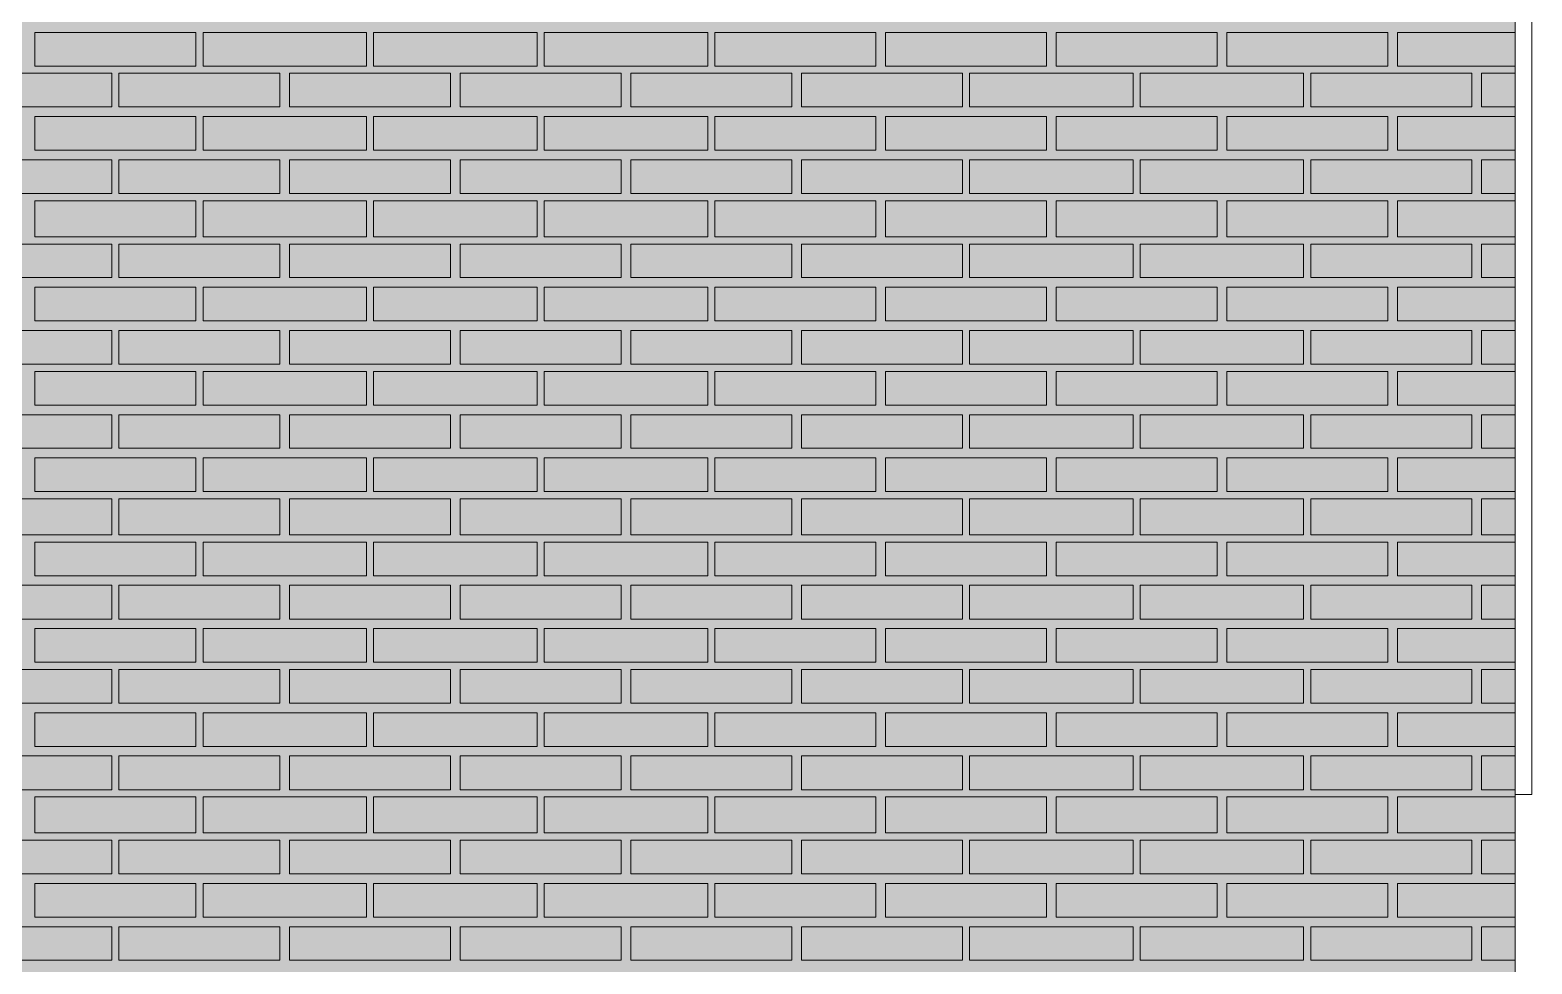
# Model space of a CAD drawing. Header units: millimetres. Extents: x -28928 to 100580, y -22867 to 36490.
# Drawn here: x 79646 to 82291, y 20792 to 22436 of the extents above; entities that cross this region are included whole.
import ezdxf

# ---------------------------------------------------------------- set-up
doc = ezdxf.new("R2010")
doc.units = ezdxf.units.MM
doc.layers.add('PDF _Геометрия', color=7, linetype='Continuous', true_color=0x8f8e8d)
doc.layers.add('PDF _Сплошная заливка', color=7, linetype='Continuous', true_color=0xffffff)

msp = doc.modelspace()

# ---------------------------------------------------------------- hatches: boundary and pattern name
at = {"layer": 'PDF _Сплошная заливка', "true_color": 0xdcd6cf, "transparency": 33554559}
msp.add_hatch(color=254, dxfattribs=at).paths.add_polyline_path([(64868.4, 16343.4), (64868.4, 19592.6), (66268.7, 19592.6), (66268.7, 16343.4), (82239.9, 16343.4), (82239.9, 30089.1), (52662.6, 30089.1), (52662.6, 16343.4), (62173.4, 16343.4), (62173.4, 19592.6), (64271.8, 19592.6), (64271.8, 16343.4)])

# ---------------------------------------------------------------- linework, layer by layer
at = {"layer": 'PDF _Геометрия', "color": 7, "lineweight": 9}
msp.add_lwpolyline([(82261.1, 16343.4), (82261.1, 30089.1), (82261.1, 27986.4), (82290.7, 27986.4), (82290.7, 27910.3), (82290.7, 26636.8), (82290.7, 25363.4), (82290.7, 25287.2), (82261.1, 25287.2), (82261.1, 23789.5), (82290.7, 23789.5), (82290.7, 23713.4), (82290.7, 21166.4), (82290.7, 21090.3), (82261.1, 21090.3), (82261.1, 19592.6)], dxfattribs=at)
at = {"layer": 'PDF _Геометрия', "lineweight": 9}
for points in [[(79938.4, 22431.4), (79938.4, 22372.2), (79654.9, 22372.2), (79654.9, 22431.4)], [(80238.7, 22431.4), (80238.7, 22372.2), (79951.1, 22372.2), (79951.1, 22431.4)], [(80539.1, 22431.4), (80539.1, 22372.2), (80251.4, 22372.2), (80251.4, 22431.4)], [(80839.5, 22431.4), (80839.5, 22372.2), (80551.8, 22372.2), (80551.8, 22431.4)], [(81135.7, 22431.4), (81135.7, 22372.2), (80852.2, 22372.2), (80852.2, 22431.4)], [(81436.1, 22431.4), (81436.1, 22372.2), (81152.6, 22372.2), (81152.6, 22431.4)], [(81736.4, 22431.4), (81736.4, 22372.2), (81453, 22372.2), (81453, 22431.4)], [(82036.8, 22431.4), (82036.8, 22372.2), (81753.4, 22372.2), (81753.4, 22431.4)], [(79790.3, 22300.3), (79646.4, 22300.3), (79502.6, 22300.3), (79502.6, 22359.5), (79646.4, 22359.5), (79790.3, 22359.5)], [(80086.4, 22300.3), (79946.8, 22300.3), (79803, 22300.3), (79803, 22359.5), (79946.8, 22359.5), (80086.4, 22359.5)], [(80386.8, 22300.3), (80247.2, 22300.3), (80103.4, 22300.3), (80103.4, 22359.5), (80247.2, 22359.5), (80386.8, 22359.5)], [(80687.2, 22300.3), (80543.4, 22300.3), (80403.7, 22300.3), (80403.7, 22359.5), (80543.4, 22359.5), (80687.2, 22359.5)], [(80987.6, 22300.3), (80843.7, 22300.3), (80704.1, 22300.3), (80704.1, 22359.5), (80843.7, 22359.5), (80987.6, 22359.5)], [(81288, 22300.3), (81144.1, 22300.3), (81004.5, 22300.3), (81004.5, 22359.5), (81144.1, 22359.5), (81288, 22359.5)], [(81588.4, 22300.3), (81444.5, 22300.3), (81300.7, 22300.3), (81300.7, 22359.5), (81444.5, 22359.5), (81588.4, 22359.5)], [(81888.7, 22300.3), (81744.9, 22300.3), (81601.1, 22300.3), (81601.1, 22359.5), (81744.9, 22359.5), (81888.7, 22359.5)], [(82184.9, 22300.3), (82045.3, 22300.3), (81901.4, 22300.3), (81901.4, 22359.5), (82045.3, 22359.5), (82184.9, 22359.5)], [(79938.4, 22283.4), (79938.4, 22224.1), (79654.9, 22224.1), (79654.9, 22283.4)], [(80238.7, 22283.4), (80238.7, 22224.1), (79951.1, 22224.1), (79951.1, 22283.4)], [(80539.1, 22283.4), (80539.1, 22224.1), (80251.4, 22224.1), (80251.4, 22283.4)], [(80839.5, 22283.4), (80839.5, 22224.1), (80551.8, 22224.1), (80551.8, 22283.4)], [(81135.7, 22283.4), (81135.7, 22224.1), (80852.2, 22224.1), (80852.2, 22283.4)], [(81436.1, 22283.4), (81436.1, 22224.1), (81152.6, 22224.1), (81152.6, 22283.4)], [(81736.4, 22283.4), (81736.4, 22224.1), (81453, 22224.1), (81453, 22283.4)], [(82036.8, 22283.4), (82036.8, 22224.1), (81753.4, 22224.1), (81753.4, 22283.4)], [(79790.3, 22148), (79646.4, 22148), (79502.6, 22148), (79502.6, 22207.2), (79646.4, 22207.2), (79790.3, 22207.2)], [(80086.4, 22148), (79946.8, 22148), (79803, 22148), (79803, 22207.2), (79946.8, 22207.2), (80086.4, 22207.2)], [(80386.8, 22148), (80247.2, 22148), (80103.4, 22148), (80103.4, 22207.2), (80247.2, 22207.2), (80386.8, 22207.2)], [(80687.2, 22148), (80543.4, 22148), (80403.7, 22148), (80403.7, 22207.2), (80543.4, 22207.2), (80687.2, 22207.2)], [(80987.6, 22148), (80843.7, 22148), (80704.1, 22148), (80704.1, 22207.2), (80843.7, 22207.2), (80987.6, 22207.2)], [(81288, 22148), (81144.1, 22148), (81004.5, 22148), (81004.5, 22207.2), (81144.1, 22207.2), (81288, 22207.2)], [(81588.4, 22148), (81444.5, 22148), (81300.7, 22148), (81300.7, 22207.2), (81444.5, 22207.2), (81588.4, 22207.2)], [(81888.7, 22148), (81744.9, 22148), (81601.1, 22148), (81601.1, 22207.2), (81744.9, 22207.2), (81888.7, 22207.2)], [(82184.9, 22148), (82045.3, 22148), (81901.4, 22148), (81901.4, 22207.2), (82045.3, 22207.2), (82184.9, 22207.2)], [(79938.4, 22135.3), (79938.4, 22071.8), (79654.9, 22071.8), (79654.9, 22135.3)], [(80238.7, 22135.3), (80238.7, 22071.8), (79951.1, 22071.8), (79951.1, 22135.3)], [(80539.1, 22135.3), (80539.1, 22071.8), (80251.4, 22071.8), (80251.4, 22135.3)], [(80839.5, 22135.3), (80839.5, 22071.8), (80551.8, 22071.8), (80551.8, 22135.3)], [(81135.7, 22135.3), (81135.7, 22071.8), (80852.2, 22071.8), (80852.2, 22135.3)], [(81436.1, 22135.3), (81436.1, 22071.8), (81152.6, 22071.8), (81152.6, 22135.3)], [(81736.4, 22135.3), (81736.4, 22071.8), (81453, 22071.8), (81453, 22135.3)], [(82036.8, 22135.3), (82036.8, 22071.8), (81753.4, 22071.8), (81753.4, 22135.3)], [(79790.3, 21999.9), (79646.4, 21999.9), (79502.6, 21999.9), (79502.6, 22059.1), (79646.4, 22059.1), (79790.3, 22059.1)], [(80086.4, 21999.9), (79946.8, 21999.9), (79803, 21999.9), (79803, 22059.1), (79946.8, 22059.1), (80086.4, 22059.1)], [(80386.8, 21999.9), (80247.2, 21999.9), (80103.4, 21999.9), (80103.4, 22059.1), (80247.2, 22059.1), (80386.8, 22059.1)], [(80687.2, 21999.9), (80543.4, 21999.9), (80403.7, 21999.9), (80403.7, 22059.1), (80543.4, 22059.1), (80687.2, 22059.1)], [(80987.6, 21999.9), (80843.7, 21999.9), (80704.1, 21999.9), (80704.1, 22059.1), (80843.7, 22059.1), (80987.6, 22059.1)], [(81288, 21999.9), (81144.1, 21999.9), (81004.5, 21999.9), (81004.5, 22059.1), (81144.1, 22059.1), (81288, 22059.1)], [(81588.4, 21999.9), (81444.5, 21999.9), (81300.7, 21999.9), (81300.7, 22059.1), (81444.5, 22059.1), (81588.4, 22059.1)], [(81888.7, 21999.9), (81744.9, 21999.9), (81601.1, 21999.9), (81601.1, 22059.1), (81744.9, 22059.1), (81888.7, 22059.1)], [(82184.9, 21999.9), (82045.3, 21999.9), (81901.4, 21999.9), (81901.4, 22059.1), (82045.3, 22059.1), (82184.9, 22059.1)], [(79938.4, 21983), (79938.4, 21923.7), (79654.9, 21923.7), (79654.9, 21983)], [(80238.7, 21983), (80238.7, 21923.7), (79951.1, 21923.7), (79951.1, 21983)], [(80539.1, 21983), (80539.1, 21923.7), (80251.4, 21923.7), (80251.4, 21983)], [(80839.5, 21983), (80839.5, 21923.7), (80551.8, 21923.7), (80551.8, 21983)], [(81135.7, 21983), (81135.7, 21923.7), (80852.2, 21923.7), (80852.2, 21983)], [(81436.1, 21983), (81436.1, 21923.7), (81152.6, 21923.7), (81152.6, 21983)], [(81736.4, 21983), (81736.4, 21923.7), (81453, 21923.7), (81453, 21983)], [(82036.8, 21983), (82036.8, 21923.7), (81753.4, 21923.7), (81753.4, 21983)], [(79790.3, 21847.6), (79646.4, 21847.6), (79502.6, 21847.6), (79502.6, 21906.8), (79646.4, 21906.8), (79790.3, 21906.8)], [(80086.4, 21847.6), (79946.8, 21847.6), (79803, 21847.6), (79803, 21906.8), (79946.8, 21906.8), (80086.4, 21906.8)], [(80386.8, 21847.6), (80247.2, 21847.6), (80103.4, 21847.6), (80103.4, 21906.8), (80247.2, 21906.8), (80386.8, 21906.8)], [(80687.2, 21847.6), (80543.4, 21847.6), (80403.7, 21847.6), (80403.7, 21906.8), (80543.4, 21906.8), (80687.2, 21906.8)], [(80987.6, 21847.6), (80843.7, 21847.6), (80704.1, 21847.6), (80704.1, 21906.8), (80843.7, 21906.8), (80987.6, 21906.8)], [(81288, 21847.6), (81144.1, 21847.6), (81004.5, 21847.6), (81004.5, 21906.8), (81144.1, 21906.8), (81288, 21906.8)], [(81588.4, 21847.6), (81444.5, 21847.6), (81300.7, 21847.6), (81300.7, 21906.8), (81444.5, 21906.8), (81588.4, 21906.8)], [(81888.7, 21847.6), (81744.9, 21847.6), (81601.1, 21847.6), (81601.1, 21906.8), (81744.9, 21906.8), (81888.7, 21906.8)], [(82184.9, 21847.6), (82045.3, 21847.6), (81901.4, 21847.6), (81901.4, 21906.8), (82045.3, 21906.8), (82184.9, 21906.8)], [(79938.4, 21834.9), (79938.4, 21775.7), (79654.9, 21775.7), (79654.9, 21834.9)], [(80238.7, 21834.9), (80238.7, 21775.7), (79951.1, 21775.7), (79951.1, 21834.9)], [(80539.1, 21834.9), (80539.1, 21775.7), (80251.4, 21775.7), (80251.4, 21834.9)], [(80839.5, 21834.9), (80839.5, 21775.7), (80551.8, 21775.7), (80551.8, 21834.9)], [(81135.7, 21834.9), (81135.7, 21775.7), (80852.2, 21775.7), (80852.2, 21834.9)], [(81436.1, 21834.9), (81436.1, 21775.7), (81152.6, 21775.7), (81152.6, 21834.9)], [(81736.4, 21834.9), (81736.4, 21775.7), (81453, 21775.7), (81453, 21834.9)], [(82036.8, 21834.9), (82036.8, 21775.7), (81753.4, 21775.7), (81753.4, 21834.9)], [(79790.3, 21699.5), (79646.4, 21699.5), (79502.6, 21699.5), (79502.6, 21758.7), (79646.4, 21758.7), (79790.3, 21758.7)], [(80086.4, 21699.5), (79946.8, 21699.5), (79803, 21699.5), (79803, 21758.7), (79946.8, 21758.7), (80086.4, 21758.7)], [(80386.8, 21699.5), (80247.2, 21699.5), (80103.4, 21699.5), (80103.4, 21758.7), (80247.2, 21758.7), (80386.8, 21758.7)], [(80687.2, 21699.5), (80543.4, 21699.5), (80403.7, 21699.5), (80403.7, 21758.7), (80543.4, 21758.7), (80687.2, 21758.7)], [(80987.6, 21699.5), (80843.7, 21699.5), (80704.1, 21699.5), (80704.1, 21758.7), (80843.7, 21758.7), (80987.6, 21758.7)], [(81288, 21699.5), (81144.1, 21699.5), (81004.5, 21699.5), (81004.5, 21758.7), (81144.1, 21758.7), (81288, 21758.7)], [(81588.4, 21699.5), (81444.5, 21699.5), (81300.7, 21699.5), (81300.7, 21758.7), (81444.5, 21758.7), (81588.4, 21758.7)], [(81888.7, 21699.5), (81744.9, 21699.5), (81601.1, 21699.5), (81601.1, 21758.7), (81744.9, 21758.7), (81888.7, 21758.7)], [(82184.9, 21699.5), (82045.3, 21699.5), (81901.4, 21699.5), (81901.4, 21758.7), (82045.3, 21758.7), (82184.9, 21758.7)], [(79938.4, 21682.6), (79938.4, 21623.4), (79654.9, 21623.4), (79654.9, 21682.6)], [(80238.7, 21682.6), (80238.7, 21623.4), (79951.1, 21623.4), (79951.1, 21682.6)], [(80539.1, 21682.6), (80539.1, 21623.4), (80251.4, 21623.4), (80251.4, 21682.6)], [(80839.5, 21682.6), (80839.5, 21623.4), (80551.8, 21623.4), (80551.8, 21682.6)], [(81135.7, 21682.6), (81135.7, 21623.4), (80852.2, 21623.4), (80852.2, 21682.6)], [(81436.1, 21682.6), (81436.1, 21623.4), (81152.6, 21623.4), (81152.6, 21682.6)], [(81736.4, 21682.6), (81736.4, 21623.4), (81453, 21623.4), (81453, 21682.6)], [(82036.8, 21682.6), (82036.8, 21623.4), (81753.4, 21623.4), (81753.4, 21682.6)], [(79790.3, 21547.2), (79646.4, 21547.2), (79502.6, 21547.2), (79502.6, 21610.7), (79646.4, 21610.7), (79790.3, 21610.7)], [(80086.4, 21547.2), (79946.8, 21547.2), (79803, 21547.2), (79803, 21610.7), (79946.8, 21610.7), (80086.4, 21610.7)], [(80386.8, 21547.2), (80247.2, 21547.2), (80103.4, 21547.2), (80103.4, 21610.7), (80247.2, 21610.7), (80386.8, 21610.7)], [(80687.2, 21547.2), (80543.4, 21547.2), (80403.7, 21547.2), (80403.7, 21610.7), (80543.4, 21610.7), (80687.2, 21610.7)], [(80987.6, 21547.2), (80843.7, 21547.2), (80704.1, 21547.2), (80704.1, 21610.7), (80843.7, 21610.7), (80987.6, 21610.7)], [(81288, 21547.2), (81144.1, 21547.2), (81004.5, 21547.2), (81004.5, 21610.7), (81144.1, 21610.7), (81288, 21610.7)], [(81588.4, 21547.2), (81444.5, 21547.2), (81300.7, 21547.2), (81300.7, 21610.7), (81444.5, 21610.7), (81588.4, 21610.7)], [(81888.7, 21547.2), (81744.9, 21547.2), (81601.1, 21547.2), (81601.1, 21610.7), (81744.9, 21610.7), (81888.7, 21610.7)], [(82184.9, 21547.2), (82045.3, 21547.2), (81901.4, 21547.2), (81901.4, 21610.7), (82045.3, 21610.7), (82184.9, 21610.7)], [(79938.4, 21534.5), (79938.4, 21475.3), (79654.9, 21475.3), (79654.9, 21534.5)], [(80238.7, 21534.5), (80238.7, 21475.3), (79951.1, 21475.3), (79951.1, 21534.5)], [(80539.1, 21534.5), (80539.1, 21475.3), (80251.4, 21475.3), (80251.4, 21534.5)], [(80839.5, 21534.5), (80839.5, 21475.3), (80551.8, 21475.3), (80551.8, 21534.5)], [(81135.7, 21534.5), (81135.7, 21475.3), (80852.2, 21475.3), (80852.2, 21534.5)], [(81436.1, 21534.5), (81436.1, 21475.3), (81152.6, 21475.3), (81152.6, 21534.5)], [(81736.4, 21534.5), (81736.4, 21475.3), (81453, 21475.3), (81453, 21534.5)], [(82036.8, 21534.5), (82036.8, 21475.3), (81753.4, 21475.3), (81753.4, 21534.5)], [(79790.3, 21399.1), (79646.4, 21399.1), (79502.6, 21399.1), (79502.6, 21458.4), (79646.4, 21458.4), (79790.3, 21458.4)], [(80086.4, 21399.1), (79946.8, 21399.1), (79803, 21399.1), (79803, 21458.4), (79946.8, 21458.4), (80086.4, 21458.4)], [(80386.8, 21399.1), (80247.2, 21399.1), (80103.4, 21399.1), (80103.4, 21458.4), (80247.2, 21458.4), (80386.8, 21458.4)], [(80687.2, 21399.1), (80543.4, 21399.1), (80403.7, 21399.1), (80403.7, 21458.4), (80543.4, 21458.4), (80687.2, 21458.4)], [(80987.6, 21399.1), (80843.7, 21399.1), (80704.1, 21399.1), (80704.1, 21458.4), (80843.7, 21458.4), (80987.6, 21458.4)], [(81288, 21399.1), (81144.1, 21399.1), (81004.5, 21399.1), (81004.5, 21458.4), (81144.1, 21458.4), (81288, 21458.4)], [(81588.4, 21399.1), (81444.5, 21399.1), (81300.7, 21399.1), (81300.7, 21458.4), (81444.5, 21458.4), (81588.4, 21458.4)], [(81888.7, 21399.1), (81744.9, 21399.1), (81601.1, 21399.1), (81601.1, 21458.4), (81744.9, 21458.4), (81888.7, 21458.4)], [(82184.9, 21399.1), (82045.3, 21399.1), (81901.4, 21399.1), (81901.4, 21458.4), (82045.3, 21458.4), (82184.9, 21458.4)], [(79938.4, 21382.2), (79938.4, 21323), (79654.9, 21323), (79654.9, 21382.2)], [(80238.7, 21382.2), (80238.7, 21323), (79951.1, 21323), (79951.1, 21382.2)], [(80539.1, 21382.2), (80539.1, 21323), (80251.4, 21323), (80251.4, 21382.2)], [(80839.5, 21382.2), (80839.5, 21323), (80551.8, 21323), (80551.8, 21382.2)], [(81135.7, 21382.2), (81135.7, 21323), (80852.2, 21323), (80852.2, 21382.2)], [(81436.1, 21382.2), (81436.1, 21323), (81152.6, 21323), (81152.6, 21382.2)], [(81736.4, 21382.2), (81736.4, 21323), (81453, 21323), (81453, 21382.2)], [(82036.8, 21382.2), (82036.8, 21323), (81753.4, 21323), (81753.4, 21382.2)], [(79790.3, 21251), (79646.4, 21251), (79502.6, 21251), (79502.6, 21310.3), (79646.4, 21310.3), (79790.3, 21310.3)], [(80086.4, 21251), (79946.8, 21251), (79803, 21251), (79803, 21310.3), (79946.8, 21310.3), (80086.4, 21310.3)], [(80386.8, 21251), (80247.2, 21251), (80103.4, 21251), (80103.4, 21310.3), (80247.2, 21310.3), (80386.8, 21310.3)], [(80687.2, 21251), (80543.4, 21251), (80403.7, 21251), (80403.7, 21310.3), (80543.4, 21310.3), (80687.2, 21310.3)], [(80987.6, 21251), (80843.7, 21251), (80704.1, 21251), (80704.1, 21310.3), (80843.7, 21310.3), (80987.6, 21310.3)], [(81288, 21251), (81144.1, 21251), (81004.5, 21251), (81004.5, 21310.3), (81144.1, 21310.3), (81288, 21310.3)], [(81588.4, 21251), (81444.5, 21251), (81300.7, 21251), (81300.7, 21310.3), (81444.5, 21310.3), (81588.4, 21310.3)], [(81888.7, 21251), (81744.9, 21251), (81601.1, 21251), (81601.1, 21310.3), (81744.9, 21310.3), (81888.7, 21310.3)], [(82184.9, 21251), (82045.3, 21251), (81901.4, 21251), (81901.4, 21310.3), (82045.3, 21310.3), (82184.9, 21310.3)], [(79938.4, 21234.1), (79938.4, 21174.9), (79654.9, 21174.9), (79654.9, 21234.1)], [(80238.7, 21234.1), (80238.7, 21174.9), (79951.1, 21174.9), (79951.1, 21234.1)], [(80539.1, 21234.1), (80539.1, 21174.9), (80251.4, 21174.9), (80251.4, 21234.1)], [(80839.5, 21234.1), (80839.5, 21174.9), (80551.8, 21174.9), (80551.8, 21234.1)], [(81135.7, 21234.1), (81135.7, 21174.9), (80852.2, 21174.9), (80852.2, 21234.1)], [(81436.1, 21234.1), (81436.1, 21174.9), (81152.6, 21174.9), (81152.6, 21234.1)], [(81736.4, 21234.1), (81736.4, 21174.9), (81453, 21174.9), (81453, 21234.1)], [(82036.8, 21234.1), (82036.8, 21174.9), (81753.4, 21174.9), (81753.4, 21234.1)], [(79790.3, 21098.7), (79646.4, 21098.7), (79502.6, 21098.7), (79502.6, 21158), (79646.4, 21158), (79790.3, 21158)], [(80086.4, 21098.7), (79946.8, 21098.7), (79803, 21098.7), (79803, 21158), (79946.8, 21158), (80086.4, 21158)], [(80386.8, 21098.7), (80247.2, 21098.7), (80103.4, 21098.7), (80103.4, 21158), (80247.2, 21158), (80386.8, 21158)], [(80687.2, 21098.7), (80543.4, 21098.7), (80403.7, 21098.7), (80403.7, 21158), (80543.4, 21158), (80687.2, 21158)], [(80987.6, 21098.7), (80843.7, 21098.7), (80704.1, 21098.7), (80704.1, 21158), (80843.7, 21158), (80987.6, 21158)], [(81288, 21098.7), (81144.1, 21098.7), (81004.5, 21098.7), (81004.5, 21158), (81144.1, 21158), (81288, 21158)], [(81588.4, 21098.7), (81444.5, 21098.7), (81300.7, 21098.7), (81300.7, 21158), (81444.5, 21158), (81588.4, 21158)], [(81888.7, 21098.7), (81744.9, 21098.7), (81601.1, 21098.7), (81601.1, 21158), (81744.9, 21158), (81888.7, 21158)], [(82184.9, 21098.7), (82045.3, 21098.7), (81901.4, 21098.7), (81901.4, 21158), (82045.3, 21158), (82184.9, 21158)], [(79938.4, 21086), (79938.4, 21022.6), (79654.9, 21022.6), (79654.9, 21086)], [(80238.7, 21086), (80238.7, 21022.6), (79951.1, 21022.6), (79951.1, 21086)], [(80539.1, 21086), (80539.1, 21022.6), (80251.4, 21022.6), (80251.4, 21086)], [(80839.5, 21086), (80839.5, 21022.6), (80551.8, 21022.6), (80551.8, 21086)], [(81135.7, 21086), (81135.7, 21022.6), (80852.2, 21022.6), (80852.2, 21086)], [(81436.1, 21086), (81436.1, 21022.6), (81152.6, 21022.6), (81152.6, 21086)], [(81736.4, 21086), (81736.4, 21022.6), (81453, 21022.6), (81453, 21086)], [(82036.8, 21086), (82036.8, 21022.6), (81753.4, 21022.6), (81753.4, 21086)], [(79790.3, 20950.7), (79646.4, 20950.7), (79502.6, 20950.7), (79502.6, 21009.9), (79646.4, 21009.9), (79790.3, 21009.9)], [(80086.4, 20950.7), (79946.8, 20950.7), (79803, 20950.7), (79803, 21009.9), (79946.8, 21009.9), (80086.4, 21009.9)], [(80386.8, 20950.7), (80247.2, 20950.7), (80103.4, 20950.7), (80103.4, 21009.9), (80247.2, 21009.9), (80386.8, 21009.9)], [(80687.2, 20950.7), (80543.4, 20950.7), (80403.7, 20950.7), (80403.7, 21009.9), (80543.4, 21009.9), (80687.2, 21009.9)], [(80987.6, 20950.7), (80843.7, 20950.7), (80704.1, 20950.7), (80704.1, 21009.9), (80843.7, 21009.9), (80987.6, 21009.9)], [(81288, 20950.7), (81144.1, 20950.7), (81004.5, 20950.7), (81004.5, 21009.9), (81144.1, 21009.9), (81288, 21009.9)], [(81588.4, 20950.7), (81444.5, 20950.7), (81300.7, 20950.7), (81300.7, 21009.9), (81444.5, 21009.9), (81588.4, 21009.9)], [(81888.7, 20950.7), (81744.9, 20950.7), (81601.1, 20950.7), (81601.1, 21009.9), (81744.9, 21009.9), (81888.7, 21009.9)], [(82184.9, 20950.7), (82045.3, 20950.7), (81901.4, 20950.7), (81901.4, 21009.9), (82045.3, 21009.9), (82184.9, 21009.9)], [(79938.4, 20933.7), (79938.4, 20874.5), (79654.9, 20874.5), (79654.9, 20933.7)], [(80238.7, 20933.7), (80238.7, 20874.5), (79951.1, 20874.5), (79951.1, 20933.7)], [(80539.1, 20933.7), (80539.1, 20874.5), (80251.4, 20874.5), (80251.4, 20933.7)], [(80839.5, 20933.7), (80839.5, 20874.5), (80551.8, 20874.5), (80551.8, 20933.7)], [(81135.7, 20933.7), (81135.7, 20874.5), (80852.2, 20874.5), (80852.2, 20933.7)], [(81436.1, 20933.7), (81436.1, 20874.5), (81152.6, 20874.5), (81152.6, 20933.7)], [(81736.4, 20933.7), (81736.4, 20874.5), (81453, 20874.5), (81453, 20933.7)], [(82036.8, 20933.7), (82036.8, 20874.5), (81753.4, 20874.5), (81753.4, 20933.7)], [(79790.3, 20798.4), (79646.4, 20798.4), (79502.6, 20798.4), (79502.6, 20857.6), (79646.4, 20857.6), (79790.3, 20857.6)], [(80086.4, 20798.4), (79946.8, 20798.4), (79803, 20798.4), (79803, 20857.6), (79946.8, 20857.6), (80086.4, 20857.6)], [(80386.8, 20798.4), (80247.2, 20798.4), (80103.4, 20798.4), (80103.4, 20857.6), (80247.2, 20857.6), (80386.8, 20857.6)], [(80687.2, 20798.4), (80543.4, 20798.4), (80403.7, 20798.4), (80403.7, 20857.6), (80543.4, 20857.6), (80687.2, 20857.6)], [(80987.6, 20798.4), (80843.7, 20798.4), (80704.1, 20798.4), (80704.1, 20857.6), (80843.7, 20857.6), (80987.6, 20857.6)], [(81288, 20798.4), (81144.1, 20798.4), (81004.5, 20798.4), (81004.5, 20857.6), (81144.1, 20857.6), (81288, 20857.6)], [(81588.4, 20798.4), (81444.5, 20798.4), (81300.7, 20798.4), (81300.7, 20857.6), (81444.5, 20857.6), (81588.4, 20857.6)], [(81888.7, 20798.4), (81744.9, 20798.4), (81601.1, 20798.4), (81601.1, 20857.6), (81744.9, 20857.6), (81888.7, 20857.6)], [(82184.9, 20798.4), (82045.3, 20798.4), (81901.4, 20798.4), (81901.4, 20857.6), (82045.3, 20857.6), (82184.9, 20857.6)]]:
    msp.add_lwpolyline(points, close=True, dxfattribs=at)
for points in [[(82261.1, 22372.2), (82239.9, 22372.2), (82053.7, 22372.2), (82053.7, 22431.4), (82239.9, 22431.4), (82261.1, 22431.4)], [(82261.1, 22300.3), (82239.9, 22300.3), (82201.8, 22300.3), (82201.8, 22359.5), (82239.9, 22359.5), (82261.1, 22359.5)], [(82261.1, 22224.1), (82239.9, 22224.1), (82053.7, 22224.1), (82053.7, 22283.4), (82239.9, 22283.4), (82261.1, 22283.4)], [(82261.1, 22148), (82239.9, 22148), (82201.8, 22148), (82201.8, 22207.2), (82239.9, 22207.2), (82261.1, 22207.2)], [(82261.1, 22071.8), (82239.9, 22071.8), (82053.7, 22071.8), (82053.7, 22135.3), (82239.9, 22135.3), (82261.1, 22135.3)], [(82261.1, 21999.9), (82239.9, 21999.9), (82201.8, 21999.9), (82201.8, 22059.1), (82239.9, 22059.1), (82261.1, 22059.1)], [(82261.1, 21923.7), (82239.9, 21923.7), (82053.7, 21923.7), (82053.7, 21983), (82239.9, 21983), (82261.1, 21983)], [(82261.1, 21847.6), (82239.9, 21847.6), (82201.8, 21847.6), (82201.8, 21906.8), (82239.9, 21906.8), (82261.1, 21906.8)], [(82261.1, 21775.7), (82239.9, 21775.7), (82053.7, 21775.7), (82053.7, 21834.9), (82239.9, 21834.9), (82261.1, 21834.9)], [(82261.1, 21699.5), (82239.9, 21699.5), (82201.8, 21699.5), (82201.8, 21758.7), (82239.9, 21758.7), (82261.1, 21758.7)], [(82261.1, 21623.4), (82239.9, 21623.4), (82053.7, 21623.4), (82053.7, 21682.6), (82239.9, 21682.6), (82261.1, 21682.6)], [(82261.1, 21547.2), (82239.9, 21547.2), (82201.8, 21547.2), (82201.8, 21610.7), (82239.9, 21610.7), (82261.1, 21610.7)], [(82261.1, 21475.3), (82239.9, 21475.3), (82053.7, 21475.3), (82053.7, 21534.5), (82239.9, 21534.5), (82261.1, 21534.5)], [(82261.1, 21399.1), (82239.9, 21399.1), (82201.8, 21399.1), (82201.8, 21458.4), (82239.9, 21458.4), (82261.1, 21458.4)], [(82261.1, 21323), (82239.9, 21323), (82053.7, 21323), (82053.7, 21382.2), (82239.9, 21382.2), (82261.1, 21382.2)], [(82261.1, 21251), (82239.9, 21251), (82201.8, 21251), (82201.8, 21310.3), (82239.9, 21310.3), (82261.1, 21310.3)], [(82261.1, 21174.9), (82239.9, 21174.9), (82053.7, 21174.9), (82053.7, 21234.1), (82239.9, 21234.1), (82261.1, 21234.1)], [(82261.1, 21098.7), (82239.9, 21098.7), (82201.8, 21098.7), (82201.8, 21158), (82239.9, 21158), (82261.1, 21158)], [(82261.1, 21022.6), (82239.9, 21022.6), (82053.7, 21022.6), (82053.7, 21086), (82239.9, 21086), (82261.1, 21086)], [(82261.1, 20950.7), (82239.9, 20950.7), (82201.8, 20950.7), (82201.8, 21009.9), (82239.9, 21009.9), (82261.1, 21009.9)], [(82261.1, 20874.5), (82239.9, 20874.5), (82053.7, 20874.5), (82053.7, 20933.7), (82239.9, 20933.7), (82261.1, 20933.7)], [(82261.1, 20798.4), (82239.9, 20798.4), (82201.8, 20798.4), (82201.8, 20857.6), (82239.9, 20857.6), (82261.1, 20857.6)]]:
    msp.add_lwpolyline(points, dxfattribs=at)
at = {"layer": 'PDF _Сплошная заливка', "color": 254, "lineweight": 9, "true_color": 0xdcd6cf, "transparency": 33554559}
msp.add_solid([(82239.9, 30089.1), (82239.9, 16343.4), (82261, 30089.1), (82261, 16343.4)], dxfattribs=at)

doc.saveas('drawing.dxf')
